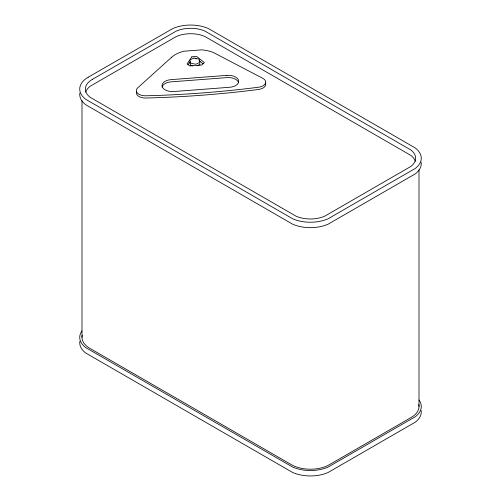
<?xml version="1.0" encoding="UTF-8"?>
<svg xmlns="http://www.w3.org/2000/svg" width="501" height="501" viewBox="0 0 501 501"><rect width="100%" height="100%" fill="white"/><g stroke="black" fill="none" stroke-linecap="round" stroke-linejoin="round"><path stroke-width="0.75" d="M187.981 64.848L190.136 61.623M197.194 65.819L200.012 64.479L199.649 63.226M195.258 58.786L196.617 58.686M192.86 65.856L190.662 65.38L189.754 62.268M199.003 60.577L203.174 63.884M418.999 169.883L418.999 406.511M82.001 100.739L82.001 337.361M79.847 93.023A29.196 16.852 0 0 0 85.765 104.753L292.615 224.172A29.196 16.852 0 0 0 328.155 224.172L415.235 173.897A29.196 16.852 0 0 0 421.153 162.167M418.767 404.482A26.929 15.544 0 0 1 411.114 417.502L329.426 464.665A26.929 15.544 0 0 1 291.344 464.665L89.886 348.358A26.929 15.544 0 0 1 82.233 335.332M85.715 92.128A23.572 13.608 0 0 1 90.23 86.203L176.264 36.529A23.572 13.608 0 0 1 204.965 36.529L410.77 155.354A23.572 13.608 0 0 1 415.285 161.278M79.847 341.319A29.196 16.852 0 0 0 85.765 353.048L292.615 472.468A29.196 16.852 0 0 0 328.155 472.468L415.235 422.193A29.196 16.852 0 0 0 421.153 410.463M81.957 330.91A29.196 16.852 0 0 0 85.765 347.625L292.615 467.045A29.196 16.852 0 0 0 328.155 467.045L415.235 416.769A29.196 16.852 0 0 0 419.043 400.061M136.51 91.802A8.993 5.192 0 0 0 145.897 98.021A645.282 372.55 0 0 0 258.485 89.466A8.993 5.192 0 0 0 265.361 82.941M238.601 82.778A10.396 6.006 0 0 0 226.934 77.611L171.054 81.857A10.396 6.006 0 0 0 162.105 87.03M191.852 56.813L187.124 63.903L189.898 65.938L201.596 65.049L204.364 62.594L196.617 56.45L191.852 56.813M171.63 57.246L137.744 87.813A8.993 5.192 0 0 0 137.575 93.249A8.993 5.192 0 0 0 145.897 95.785A645.282 372.55 0 0 0 258.485 87.23A8.993 5.192 0 0 0 265.386 83.529A8.993 5.192 0 0 0 262.781 78.306L213.125 52.38A27.561 15.913 0 0 0 201.728 49.849L183.961 51.202A27.561 15.913 0 0 0 174.091 55.348L171.63 57.246M88.239 77.179L85.765 78.807A29.196 16.852 0 0 0 85.765 99.33L292.615 218.749A29.196 16.852 0 0 0 328.155 218.749L415.235 168.474A29.196 16.852 0 0 0 415.235 147.952L208.385 28.532A29.196 16.852 0 0 0 172.845 28.532L88.239 77.179M92.334 79.396L90.23 80.78A23.572 13.608 0 0 0 90.23 97.351L296.035 216.175A23.572 13.608 0 0 0 324.736 216.175L410.77 166.501A23.572 13.608 0 0 0 410.77 149.931L204.965 31.106A23.572 13.608 0 0 0 176.264 31.106L92.334 79.396M193.975 58.022L189.754 60.032L190.662 63.151L195.791 64.253L200.012 62.243L199.104 59.124L193.975 58.022M226.934 75.375L171.054 79.628A10.396 6.006 0 0 0 162.105 86.36A10.396 6.006 0 0 0 173.772 91.526L229.652 87.28A10.396 6.006 0 0 0 238.601 80.548A10.396 6.006 0 0 0 226.934 75.375"/></g></svg>
